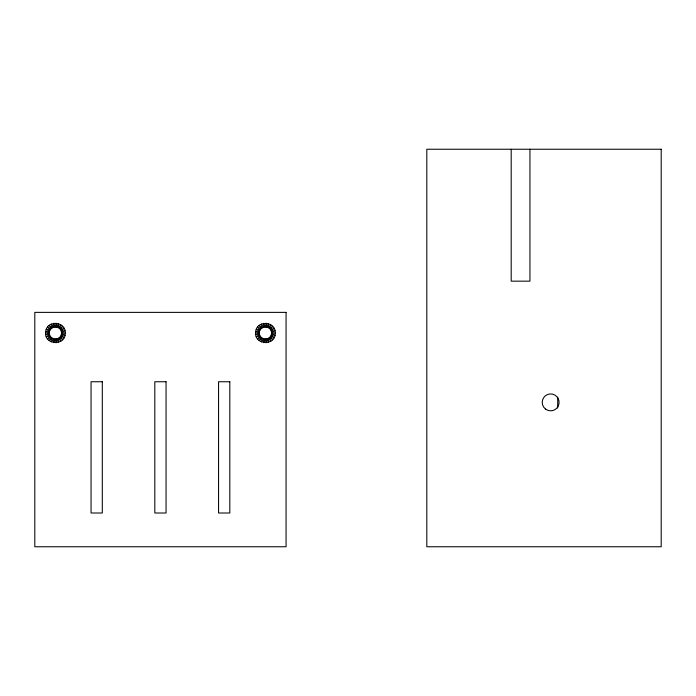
<?xml version="1.0" encoding="UTF-8"?>
<svg xmlns="http://www.w3.org/2000/svg" width="696" height="696" viewBox="0 0 696 696"><rect width="100%" height="100%" fill="white"/><g stroke="black" fill="none" stroke-linecap="round" stroke-linejoin="round"><path stroke-width="1.04" d="M65.267 333.001C65.711 346.46 43.535 345.068 45.658 331.766C46.641 319.916 65.781 321.126 65.267 333.001L61.518 333.001C61.813 340.831 49.033 340.831 49.329 333.001C49.033 325.171 61.813 325.171 61.518 333.001L64.963 335.446L61.309 334.576L64.049 337.743L60.7 336.046L62.605 339.735L59.734 337.308L60.7 341.31L58.473 338.273L58.464 342.362L57.002 338.882L56.045 342.824L55.428 339.091L53.583 342.667L53.844 338.882L51.234 341.91L52.383 338.273L49.155 340.588L51.112 337.308L47.459 338.787L50.147 336.046L46.275 336.62L49.538 334.576L45.658 334.237L49.329 333.001L45.658 331.766L49.538 331.418L46.275 329.373L50.147 329.956L47.459 327.216L51.112 328.686L49.155 325.415L52.383 327.72L51.234 324.092L53.844 327.111L53.583 323.327L55.428 326.902L56.045 323.179L57.002 327.111L58.464 323.64L58.473 327.72L60.7 324.684L59.734 328.686L62.605 326.259L60.7 329.956L64.049 328.26L61.309 331.418L64.963 330.548L61.518 333.001M275.277 333.001C275.72 346.46 253.544 345.068 255.667 331.766C256.65 319.916 275.79 321.126 275.277 333.001L271.527 333.001C271.823 340.831 259.043 340.831 259.338 333.001C259.043 325.171 271.823 325.171 271.527 333.001L274.972 335.446L271.318 334.576L274.059 337.743L270.709 336.046L272.615 339.735L269.743 337.308L270.709 341.31L268.482 338.273L268.473 342.362L267.012 338.882L266.055 342.824L265.437 339.091L263.593 342.667L263.854 338.882L261.244 341.91L262.383 338.273L259.156 340.588L261.122 337.308L257.468 338.787L260.156 336.046L256.285 336.62L259.547 334.576L255.667 334.237L259.338 333.001L255.667 331.766L259.547 331.418L256.285 329.373L260.156 329.956L257.468 327.216L261.122 328.686L259.156 325.415L262.383 327.72L261.244 324.092L263.854 327.111L263.593 323.327L265.437 326.902L266.055 323.179L267.012 327.111L268.473 323.64L268.482 327.72L270.709 324.684L269.743 328.686L272.615 326.259L270.709 329.956L274.059 328.26L271.318 331.418L274.972 330.548L271.527 333.001M557.696 397.129L557.696 408.004M529.943 149.24L529.943 281.158L511.195 281.158L511.195 149.24M661.2 149.24L426.813 149.24L426.813 546.76L661.2 546.76L661.2 149.24M286.065 312.374L34.8 312.374L34.8 546.76L286.065 546.76L286.065 312.374M102.303 381.747L91.054 381.747L91.054 513.004L102.303 513.004L102.303 381.747M166.057 381.747L154.808 381.747L154.808 513.004L166.057 513.004L166.057 381.747M229.81 381.747L218.561 381.747L218.561 513.004L229.81 513.004L229.81 381.747M545.62 409.144A8.439 8.439 0 0 0 559.045 403.367A8.439 8.439 0 0 0 547.326 394.623A8.439 8.439 0 0 0 545.62 409.144"/></g></svg>
